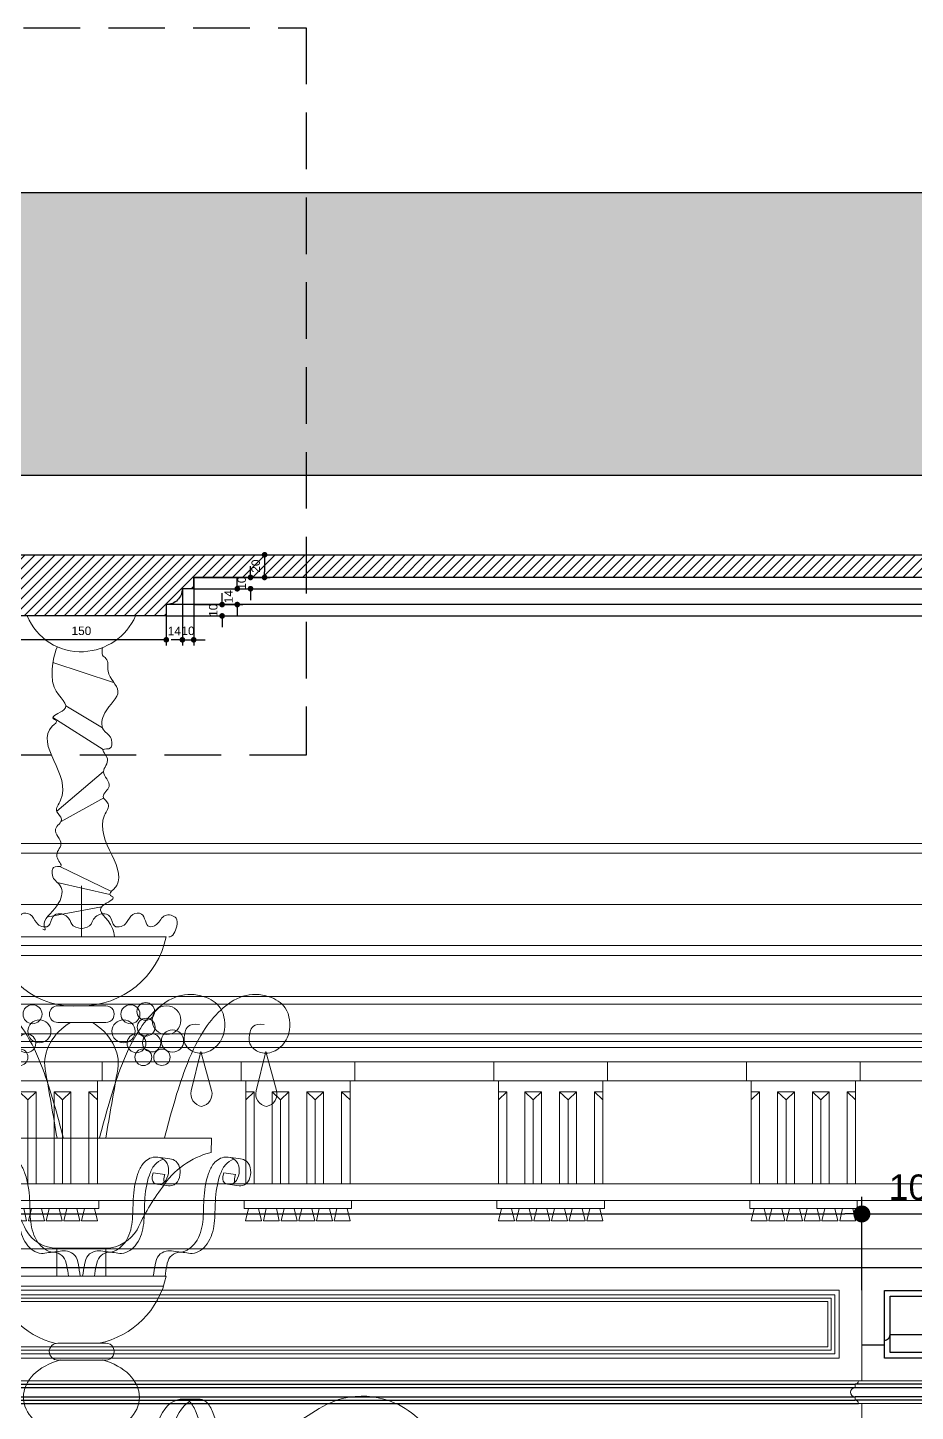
# Model space of a CAD drawing. Header units: inches. Extents: x 274057 to 444617, y 490067 to 635630.
# Drawn here: x 333142 to 333926, y 494868 to 496091 of the extents above; entities that cross this region are included whole.
import ezdxf

# ---------------------------------------------------------------- set-up
doc = ezdxf.new("R2010")
doc.units = ezdxf.units.IN
doc.header["$MEASUREMENT"] = 0
doc.linetypes.add('HIDDEN', pattern=[0.375, 0.25, -0.125])
for name, color, linetype in [('Calliper_wall hatch_CHB', 8, 'Continuous'), ('CQ centerline', 8, 'Continuous'), ('CQ Grg Gypsum', 41, 'Continuous'), ('CQ Light Elevation', 4, 'Continuous'), ('CQ PANEL DIMENSION', 1, 'Continuous'), ('CQ section wall', 3, 'Continuous'), ('CQ SPOT DETAIL DIMENSION', 9, 'Continuous'), ('CQ spot detail elevation', 1, 'Continuous'), ('CQ wall section', 5, 'Continuous'), ('ID-wall paper', 8, 'Continuous'), ('WOOD', 23, 'Continuous'), ('WOOD 01', 34, 'Continuous'), ('WOOD 02', 32, 'Continuous'), ('Wood SECT', 1, 'Continuous')]:
    doc.layers.add(name, color=color, linetype=linetype)
for name, color, linetype, lineweight in [('CQ gypsum 2', 42, 'Continuous', 0), ('CQ Gypsum Hatch', 8, 'Continuous', 20), ('level', 6, 'Continuous', 18), ('Lighting', 7, 'Continuous', 0)]:
    doc.layers.add(name, color=color, linetype=linetype, lineweight=lineweight)
doc.styles.get("Standard").update_dxf_attribs({"font": 'arial.ttf'})
doc.dimstyles.new('chester 15', dxfattribs={"dimscale": 0.15, "dimtxt": 150, "dimasz": 100, "dimexe": 100, "dimexo": 0, "dimgap": 80, "dimtad": 1, "dimdec": 0, "dimzin": 0, "dimdsep": 46, "dimtxsty": 'Standard', "dimblk": 'DOT', "dimcen": 100, "dimclrd": 1, "dimclre": 1, "dimclrt": 3, "dimadec": 0, "dimazin": 0, "dimtfac": 1, "dimtdec": 0, "dimtofl": 0, "dimtmove": 0, "dimatfit": 3, "dimfxl": 1, "dimtolj": 1, "dimtzin": 0, "dimlwd": -1, "dimarcsym": 0})
doc.dimstyles.new('CQ 5', dxfattribs={"dimscale": 0.05, "dimtxt": 150, "dimasz": 100, "dimexe": 100, "dimexo": 0, "dimgap": 80, "dimtad": 1, "dimdec": 0, "dimzin": 0, "dimdsep": 46, "dimtxsty": 'Standard', "dimblk": 'DOT', "dimcen": 100, "dimclrd": 250, "dimclre": 250, "dimclrt": 3, "dimadec": 0, "dimazin": 0, "dimtfac": 1, "dimtdec": 0, "dimtofl": 0, "dimtmove": 0, "dimatfit": 3, "dimfxl": 1, "dimtolj": 1, "dimtzin": 0, "dimlwd": -1, "dimarcsym": 0})

# ---------------------------------------------------------------- blocks, each defined once
blk = doc.blocks.new('ff15 section A and B')
at = {"layer": 'Calliper_wall hatch_CHB', "ltscale": 300}
h = blk.add_hatch(dxfattribs=at)
h.set_pattern_fill('AR-CONC', color=256, scale=10, angle=-13.9714, style=0)
h.set_pattern_definition([(36.028577, (-10204.6, 0), (68.0890203, -23.40695), [7.5, -82.5]), (341.028577, (-10204.6, 0), (4.6961155, 76.3439316), [6, -66]), (86.480021, (-10198.93, -1.95), (72.7851354, 52.936981), [6.374019, -70.114211]), (32.212777, (-10199.77, 19.41), (99.570572, -41.829513), [11.25, -123.75]), (82.664212, (-10191.48, 15.92), (114.220033, 71.96377), [9.561034, -105.171376]), (337.21274, (-10199.77, 19.41), (114.220033, 71.96377), [9, -99]), (7.028577, (-10191.276, 12.14), (48.2040844, -53.482392), [7.5, -82.5]), (312.028577, (-10191.28, 12.14), (41.119588, 64.495185), [6, -66]), (57.480021, (-10187.26, 7.685), (89.323671, 11.012793), [6.374019, -70.114211]), (23.5285767, (-10204.602, 0), (9.2173322, 32.010976), [0, -65.2, 0, -67, 0, -66.25]), (353.528577, (-10204.602, 0), (35.0512903, 31.9228578), [0, -38.2, 0, -63.7, 0, -25.25]), (313.5285767, (-10226.242, 5.384), (51.2584374, -15.0772595), [0, -25, 0, -78, 0, -103.5]), (303.528577, (-10235.947, 7.8), (59.0102484, -4.3659754), [0, -32.5, 0, -51.8, 0, -73.5])])
h.paths.add_polyline_path([(348877.5, 520249.3), (341276.4, 520249.3), (341276.4, 519999.3), (348877.5, 519999.3)])
h.paths.add_polyline_path([(348877.5, 516299.3), (341276.4, 516299.3), (341276.4, 516049.3), (348877.5, 516049.3)])
at = {"layer": 'CQ section wall', "elevation": 0}
for points in [[(348877.5, 520249.3), (341275.4, 520249.3)], [(341275.4, 519999.3), (348877.5, 519999.3)]]:
    blk.add_lwpolyline(points, dxfattribs=at)
blk = doc.blocks.new('A$C11B46C9D')
at = {"layer": 'CQ gypsum 2', "lineweight": 0}
for p, q in [((0, 194.7), (223.3, 194.7)), ((0, 182), (223.3, 182)), ((61.4, 182), (61.4, 165.2)), ((161.9, 182), (223.3, 182)), ((161.9, 182), (161.9, 165.2)), ((0, 165.2), (223.3, 165.2)), ((65.6, 165.2), (65.6, 74.1)), ((157.7, 165.2), (157.7, 74.1)), ((161.9, 165.2), (223.3, 165.2)), ((65.6, 155.4), (73, 155.4)), ((65.6, 148.4), (73, 155.4)), ((73, 155.4), (73, 74.1)), ((88.9, 155.4), (88.9, 74.1)), ((88.9, 155.4), (96.3, 148.4)), ((88.9, 155.4), (103.7, 155.4)), ((96.3, 148.4), (103.7, 155.4)), ((96.3, 148.4), (96.3, 74.1)), ((103.7, 155.4), (103.7, 74.1)), ((119.6, 155.4), (119.6, 74.1)), ((119.6, 155.4), (134.4, 155.4)), ((119.6, 155.4), (127, 148.4)), ((127, 148.4), (134.4, 155.4)), ((127, 148.4), (127, 74.1)), ((134.4, 155.4), (134.4, 74.1)), ((150.3, 155.4), (150.3, 74.1)), ((150.3, 155.4), (157.7, 148.4)), ((150.3, 155.4), (157.7, 155.4)), ((0, 74.1), (223.3, 74.1)), ((0, 59.4), (223.3, 59.4)), ((64.2, 59.4), (64.2, 52.4)), ((64.2, 52.4), (159.1, 52.4)), ((68.1, 52.4), (65.5, 41.3)), ((77, 52.4), (79.6, 41.3)), ((83.7, 52.4), (81.2, 41.3)), ((92.7, 52.4), (95.2, 41.3)), ((99.4, 52.4), (96.8, 41.3)), ((108.3, 52.4), (110.9, 41.3)), ((115, 52.4), (112.4, 41.3)), ((123.9, 52.4), (126.5, 41.3)), ((130.6, 52.4), (128, 41.3)), ((139.5, 52.4), (142.1, 41.3)), ((146.2, 52.4), (143.7, 41.3)), ((155.2, 52.4), (157.7, 41.3)), ((159.1, 59.4), (159.1, 52.4)), ((65.5, 41.3), (79.6, 41.3)), ((81.2, 41.3), (95.2, 41.3)), ((96.8, 41.3), (110.9, 41.3)), ((112.4, 41.3), (126.5, 41.3)), ((128, 41.3), (142.1, 41.3)), ((143.7, 41.3), (157.7, 41.3)), ((0, 16.7), (223.3, 16.7)), ((0, 0), (223.3, 0))]:
    blk.add_line(p, q, dxfattribs=at)
at = {"layer": 'CQ gypsum 2', "lineweight": 0, "ltscale": 100}
for p, q in [((61.4, 182), (161.9, 182)), ((0, 165.2), (61.4, 165.2))]:
    blk.add_line(p, q, dxfattribs=at)
blk = doc.blocks.new('cornice002.A')
at = {"layer": 'CQ Grg Gypsum', "xscale": -1, "rotation": 359.9999999999987}
for p in [(348976.6, 523348.9, 0), (349199.9, 523348.9, 0), (349423.2, 523348.9, 0), (349646.4, 523348.9, 0)]:
    blk.add_blockref('A$C11B46C9D', p, dxfattribs=at)
blk = doc.blocks.new('_Dot')
at = {"color": 0, "linetype": 'ByBlock', "lineweight": -2}
blk.add_line((-0.5, 0), (-1, 0), dxfattribs=at)
at = {"color": 0, "linetype": 'ByBlock', "const_width": 0.5}
blk.add_lwpolyline([(-0.25, 0, 1), (0.25, 0, 1)], format="xyb", close=True, dxfattribs=at)
blk = doc.blocks.new('*D1366')
at = {"layer": 'CQ SPOT DETAIL DIMENSION', "color": 250, "lineweight": -2, "transparency": 16777216}
for p, q in [((333288.5, 495604.7), (333288.5, 495544.6)), ((333278.5, 495594.7), (333278.5, 495544.6))]:
    blk.add_line(p, q, dxfattribs=at)
at = {"layer": 'CQ SPOT DETAIL DIMENSION', "color": 250, "transparency": 16777216}
for p, q in [((333273.5, 495549.6), (333268.5, 495549.6)), ((333293.5, 495549.6), (333298.5, 495549.6))]:
    blk.add_line(p, q, dxfattribs=at)
at = {"layer": 'Defpoints', "color": 0, "transparency": 16777216}
for p in [(333288.5, 495604.7, 0), (333278.5, 495594.7, 0), (333278.5, 495549.6)]:
    blk.add_point(p, dxfattribs=at)
at = {"layer": 'CQ SPOT DETAIL DIMENSION', "color": 250, "transparency": 16777216, "xscale": 5, "yscale": 5, "zscale": 5}
blk.add_blockref('_Dot', (333278.5, 495549.6), dxfattribs=at)
at = {"layer": 'CQ SPOT DETAIL DIMENSION', "color": 250, "transparency": 16777216, "xscale": 5, "yscale": 5, "zscale": 5, "rotation": 180}
blk.add_blockref('_Dot', (333288.5, 495549.6), dxfattribs=at)
at = {"layer": 'CQ SPOT DETAIL DIMENSION', "color": 3, "transparency": 16777216, "insert": (333283.5, 495557.5), "char_height": 7.5, "attachment_point": 5}
blk.add_mtext('\\A1;10', dxfattribs=at)
blk = doc.blocks.new('*D1367')
at = {"layer": 'CQ SPOT DETAIL DIMENSION', "color": 250, "lineweight": -2, "transparency": 16777216}
for p, q in [((333278.5, 495594.7), (333278.5, 495544.6)), ((333264.3, 495570.7), (333264.3, 495544.6))]:
    blk.add_line(p, q, dxfattribs=at)
at = {"layer": 'CQ SPOT DETAIL DIMENSION', "color": 250, "transparency": 16777216}
for p, q in [((333259.3, 495549.6), (333254.3, 495549.6)), ((333283.5, 495549.6), (333288.5, 495549.6))]:
    blk.add_line(p, q, dxfattribs=at)
at = {"layer": 'Defpoints', "color": 0, "transparency": 16777216}
for p in [(333278.5, 495594.7, 0), (333264.3, 495570.7, 0), (333264.3, 495549.6)]:
    blk.add_point(p, dxfattribs=at)
at = {"layer": 'CQ SPOT DETAIL DIMENSION', "color": 250, "transparency": 16777216, "xscale": 5, "yscale": 5, "zscale": 5}
blk.add_blockref('_Dot', (333264.3, 495549.6), dxfattribs=at)
at = {"layer": 'CQ SPOT DETAIL DIMENSION', "color": 250, "transparency": 16777216, "xscale": 5, "yscale": 5, "zscale": 5, "rotation": 180}
blk.add_blockref('_Dot', (333278.5, 495549.6), dxfattribs=at)
at = {"layer": 'CQ SPOT DETAIL DIMENSION', "color": 3, "transparency": 16777216, "insert": (333271.4, 495557.4), "char_height": 7.5, "attachment_point": 5}
blk.add_mtext('\\A1;14', dxfattribs=at)
blk = doc.blocks.new('*D1368')
at = {"layer": 'CQ SPOT DETAIL DIMENSION', "color": 250, "lineweight": -2, "transparency": 16777216}
for p, q in [((333282.1, 495624.7), (333356.1, 495624.7)), ((333288.5, 495604.7), (333356.1, 495604.7))]:
    blk.add_line(p, q, dxfattribs=at)
at = {"layer": 'CQ SPOT DETAIL DIMENSION', "color": 250, "transparency": 16777216}
blk.add_line((333351.1, 495619.7), (333351.1, 495609.7), dxfattribs=at)
at = {"layer": 'Defpoints', "color": 0, "transparency": 16777216}
for p in [(333282.1, 495624.7, 0), (333288.5, 495604.7), (333351.1, 495604.7)]:
    blk.add_point(p, dxfattribs=at)
at = {"layer": 'CQ SPOT DETAIL DIMENSION', "color": 250, "transparency": 16777216, "xscale": 5, "yscale": 5, "zscale": 5}
for p, rotation in [((333351.1, 495624.7), 90), ((333351.1, 495604.7), 270)]:
    blk.add_blockref('_Dot', p, dxfattribs=dict(at, rotation=rotation))
at = {"layer": 'CQ SPOT DETAIL DIMENSION', "color": 3, "transparency": 16777216, "insert": (333343.3, 495614.7), "char_height": 7.5, "attachment_point": 5, "rotation": 90}
blk.add_mtext('\\A1;20', dxfattribs=at)
blk = doc.blocks.new('*D1369')
at = {"layer": 'CQ SPOT DETAIL DIMENSION', "color": 250, "transparency": 16777216}
for p, q in [((333338.7, 495609.7), (333338.7, 495614.7)), ((333338.7, 495589.7), (333338.7, 495584.7))]:
    blk.add_line(p, q, dxfattribs=at)
at = {"layer": 'CQ SPOT DETAIL DIMENSION', "color": 250, "lineweight": -2, "transparency": 16777216}
for p, q in [((333288.5, 495604.7), (333343.7, 495604.7)), ((333288.5, 495594.7), (333343.7, 495594.7))]:
    blk.add_line(p, q, dxfattribs=at)
at = {"layer": 'Defpoints', "color": 0, "transparency": 16777216}
for p in [(333288.5, 495604.7), (333288.5, 495594.7, 0), (333338.7, 495594.7)]:
    blk.add_point(p, dxfattribs=at)
at = {"layer": 'CQ SPOT DETAIL DIMENSION', "color": 250, "transparency": 16777216, "xscale": 5, "yscale": 5, "zscale": 5}
for p, rotation in [((333338.7, 495604.7), 270), ((333338.7, 495594.7), 90)]:
    blk.add_blockref('_Dot', p, dxfattribs=dict(at, rotation=rotation))
at = {"layer": 'CQ SPOT DETAIL DIMENSION', "color": 3, "transparency": 16777216, "insert": (333330.9, 495599.7), "char_height": 7.5, "attachment_point": 5, "rotation": 90}
blk.add_mtext('\\A1;10', dxfattribs=at)
blk = doc.blocks.new('*D1370')
at = {"layer": 'CQ SPOT DETAIL DIMENSION', "color": 250, "transparency": 16777216}
for p, q in [((333327, 495599.7), (333327, 495604.7)), ((333327, 495575.7), (333327, 495570.7))]:
    blk.add_line(p, q, dxfattribs=at)
at = {"layer": 'CQ SPOT DETAIL DIMENSION', "color": 250, "lineweight": -2, "transparency": 16777216}
for p, q in [((333288.5, 495594.7), (333332, 495594.7)), ((333288.5, 495580.7), (333332, 495580.7))]:
    blk.add_line(p, q, dxfattribs=at)
at = {"layer": 'Defpoints', "color": 0, "transparency": 16777216}
for p in [(333288.5, 495594.7, 0), (333288.5, 495580.7), (333327, 495580.7)]:
    blk.add_point(p, dxfattribs=at)
at = {"layer": 'CQ SPOT DETAIL DIMENSION', "color": 250, "transparency": 16777216, "xscale": 5, "yscale": 5, "zscale": 5}
for p, rotation in [((333327, 495594.7), 270), ((333327, 495580.7), 90)]:
    blk.add_blockref('_Dot', p, dxfattribs=dict(at, rotation=rotation))
at = {"layer": 'CQ SPOT DETAIL DIMENSION', "color": 3, "transparency": 16777216, "insert": (333319.3, 495587.7), "char_height": 7.5, "attachment_point": 5, "rotation": 90}
blk.add_mtext('\\A1;14', dxfattribs=at)
blk = doc.blocks.new('*D1371')
at = {"layer": 'CQ SPOT DETAIL DIMENSION', "color": 250, "transparency": 16777216}
for p, q in [((333313.6, 495585.7), (333313.6, 495590.7)), ((333313.6, 495565.7), (333313.6, 495560.7))]:
    blk.add_line(p, q, dxfattribs=at)
at = {"layer": 'CQ SPOT DETAIL DIMENSION', "color": 250, "lineweight": -2, "transparency": 16777216}
for p, q in [((333288.5, 495580.7), (333318.6, 495580.7)), ((333264.3, 495570.7), (333318.6, 495570.7))]:
    blk.add_line(p, q, dxfattribs=at)
at = {"layer": 'Defpoints', "color": 0, "transparency": 16777216}
for p in [(333288.5, 495580.7), (333264.3, 495570.7, 0), (333313.6, 495570.7)]:
    blk.add_point(p, dxfattribs=at)
at = {"layer": 'CQ SPOT DETAIL DIMENSION', "color": 250, "transparency": 16777216, "xscale": 5, "yscale": 5, "zscale": 5}
for p, rotation in [((333313.6, 495580.7), 270), ((333313.6, 495570.7), 90)]:
    blk.add_blockref('_Dot', p, dxfattribs=dict(at, rotation=rotation))
at = {"layer": 'CQ SPOT DETAIL DIMENSION', "color": 3, "transparency": 16777216, "insert": (333305.8, 495575.7), "char_height": 7.5, "attachment_point": 5, "rotation": 90}
blk.add_mtext('\\A1;10', dxfattribs=at)
blk = doc.blocks.new('*D1372')
at = {"layer": 'CQ SPOT DETAIL DIMENSION', "color": 250, "lineweight": -2, "transparency": 16777216}
for p, q in [((333114.3, 495570.7), (333114.3, 495544.6)), ((333264.3, 495570.7), (333264.3, 495544.6))]:
    blk.add_line(p, q, dxfattribs=at)
at = {"layer": 'CQ SPOT DETAIL DIMENSION', "color": 250, "transparency": 16777216}
blk.add_line((333259.3, 495549.6), (333119.3, 495549.6), dxfattribs=at)
at = {"layer": 'Defpoints', "color": 0, "transparency": 16777216}
for p in [(333114.3, 495570.7, 0), (333264.3, 495570.7), (333114.3, 495549.6)]:
    blk.add_point(p, dxfattribs=at)
at = {"layer": 'CQ SPOT DETAIL DIMENSION', "color": 250, "transparency": 16777216, "xscale": 5, "yscale": 5, "zscale": 5, "rotation": 180}
blk.add_blockref('_Dot', (333114.3, 495549.6), dxfattribs=at)
at = {"layer": 'CQ SPOT DETAIL DIMENSION', "color": 250, "transparency": 16777216, "xscale": 5, "yscale": 5, "zscale": 5}
blk.add_blockref('_Dot', (333264.3, 495549.6), dxfattribs=at)
at = {"layer": 'CQ SPOT DETAIL DIMENSION', "color": 3, "transparency": 16777216, "insert": (333189.3, 495557.5), "char_height": 7.5, "attachment_point": 5}
blk.add_mtext('\\A1;150', dxfattribs=at)
blk = doc.blocks.new('ff15 section ceiling A and B')
at = {"layer": 'CQ Gypsum Hatch'}
h = blk.add_hatch(dxfattribs=at)
h.set_pattern_fill('ANSI31', color=256, scale=50, angle=180, style=0)
h.set_pattern_definition([(225, (863766.5914, 132415.6944), (4.41941738, -4.41941738), [])])
edge = h.paths.add_edge_path()
edge.add_line((331689.7, 526452.1), (331689.7, 526703.4))
edge.add_line((331689.7, 526703.4), (331679.7, 526703.4))
edge.add_arc((331665.7, 526703.5), 14, 359.4507, 450)
edge.add_line((331665.7, 526717.6), (331665.7, 526727.6))
edge.add_line((331665.7, 526727.6), (331655.7, 526727.6))
edge.add_line((331655.7, 526727.6), (331655.7, 527706.8))
edge.add_line((331655.7, 527706.8), (331665.7, 527706.8))
edge.add_line((331665.7, 527706.8), (331665.7, 527716.8))
edge.add_arc((331665.7, 527730.8), 14, 270, 360.5493)
edge.add_line((331679.7, 527730.9), (331689.7, 527730.9))
edge.add_line((331689.7, 527730.9), (331689.7, 527880.9))
edge.add_line((331689.7, 527880.9), (331679.7, 527880.9))
edge.add_arc((331665.7, 527881), 14, 359.4507, 450)
edge.add_line((331665.7, 527895.1), (331665.7, 527905.1))
edge.add_line((331665.7, 527905.1), (331655.7, 527905.1))
edge.add_line((331655.7, 527905.1), (331655.7, 528884.3))
edge.add_line((331655.7, 528884.3), (331665.7, 528884.3))
edge.add_line((331665.7, 528884.3), (331665.7, 528894.3))
edge.add_arc((331665.7, 528908.3), 14, 270, 360.5493)
edge.add_line((331679.7, 528908.4), (331689.7, 528908.4))
edge.add_line((331689.7, 528908.4), (331689.7, 529058.4))
edge.add_line((331689.7, 529058.4), (331679.7, 529058.4))
edge.add_arc((331665.7, 529058.5), 14, 359.4507, 450)
edge.add_line((331665.7, 529072.6), (331665.7, 529082.6))
edge.add_line((331665.7, 529082.6), (331655.7, 529082.6))
edge.add_line((331655.7, 529082.6), (331655.7, 530061.8))
edge.add_line((331655.7, 530061.8), (331665.7, 530061.8))
edge.add_line((331665.7, 530061.8), (331665.7, 530071.8))
edge.add_arc((331665.7, 530085.8), 14, 270, 360.5493)
edge.add_line((331679.7, 530085.9), (331689.7, 530085.9))
edge.add_line((331689.7, 530085.9), (331689.7, 530235.9))
edge.add_line((331689.7, 530235.9), (331679.7, 530235.9))
edge.add_arc((331665.7, 530236), 14, 359.4507, 450)
edge.add_line((331665.7, 530250.1), (331665.7, 530260.1))
edge.add_line((331665.7, 530260.1), (331655.7, 530260.1))
edge.add_line((331655.7, 530260.1), (331655.7, 531239.3))
edge.add_line((331655.7, 531239.3), (331665.7, 531239.3))
edge.add_line((331665.7, 531239.3), (331665.7, 531249.3))
edge.add_arc((331665.7, 531263.3), 14, 270, 360.5493)
edge.add_line((331679.7, 531263.4), (331689.7, 531263.4))
edge.add_line((331689.7, 531263.4), (331689.7, 531413.4))
edge.add_line((331689.7, 531413.4), (331689.7, 531515))
edge.add_arc((331789.7, 531515), 100, 90, 180, ccw=False)
edge.add_line((331789.7, 531615), (331995, 531615))
edge.add_line((331995, 531615), (331995, 531523.8))
edge.add_line((331995, 531523.8), (332045.7, 531565))
edge.add_line((332045.7, 531565), (332045.7, 531635))
edge.add_line((332045.7, 531635), (331789.7, 531635))
edge.add_arc((331789.7, 531515), 120, 90, 180)
edge.add_line((331669.7, 531515), (331669.7, 531413.4))
edge.add_line((331669.7, 531413.4), (331669.7, 531281.7))
edge.add_line((331669.7, 531281.7), (331635.7, 531247.4))
edge.add_line((331635.7, 531247.4), (331635.7, 526719.4))
edge.add_line((331635.7, 526719.4), (331669.7, 526685.1))
edge.add_line((331669.7, 526685.1), (331669.7, 526451.9))
edge.add_arc((331789.7, 526451.9), 120, 180, 270)
edge.add_line((331789.7, 526331.9), (332045.7, 526331.9))
edge.add_line((332045.7, 526331.9), (332045.7, 526401.9))
edge.add_line((332045.7, 526401.9), (331995, 526443))
edge.add_line((331995, 526443), (331995, 526351.9))
edge.add_line((331995, 526351.9), (331789.7, 526351.9))
edge.add_arc((331789.7, 526451.9), 100, 180, 270, ccw=False)
at = {"layer": 'CQ Grg Gypsum', "elevation": 0}
for points in [[(331655.7, 527905.1), (331655.7, 528884.3), (331665.7, 528884.3), (331665.7, 528894.3, 0.417024), (331679.7, 528908.4), (331689.7, 528908.4), (331689.7, 529058.4), (331679.7, 529058.4, 0.417024), (331665.7, 529072.6), (331665.7, 529082.6), (331655.7, 529082.6), (331655.7, 530061.8), (331665.7, 530061.8), (331665.7, 530071.8, 0.417024), (331679.7, 530085.9), (331689.7, 530085.9), (331689.7, 530235.9), (331679.7, 530235.9, 0.417024), (331665.7, 530250.1), (331665.7, 530260.1), (331655.7, 530260.1), (331655.7, 531239.3)], [(331635.7, 531247.4), (331635.7, 526719.4), (331669.7, 526685.1), (331669.7, 526451.9, 0.414214), (331789.7, 526331.9), (332045.7, 526331.9), (332045.7, 526401.9), (331995, 526443), (331995, 526351.9), (331789.7, 526351.9, -0.414214), (331689.7, 526451.9)]]:
    blk.add_lwpolyline(points, format="xyb", dxfattribs=at)
blk = doc.blocks.new('CH2')
at = {"layer": 'Lighting', "lineweight": 0, "ltscale": 10}
for p, q in [((175953.6, 3922.5), (175953.6, 3877.3)), ((176031.7, 3681.2), (176021.1, 3682.6)), ((176094.1, 3681.2), (176083.5, 3682.6)), ((176027.3, 3667.3), (176017.1, 3668.6)), ((176089.7, 3667.3), (176079.5, 3668.6)), ((176030.6, 3657.3), (176020.7, 3658.6)), ((176093, 3657.3), (176083.1, 3658.6)), ((175932, 3602.1), (175932, 3577.5)), ((175932, 3602.1), (175975.3, 3602.1)), ((175975.3, 3602.1), (175975.3, 3577.5)), ((175878.3, 3568.6), (176026.1, 3568.6)), ((176058.6, 3468.7), (176042.7, 3468.8))]:
    blk.add_line(p, q, dxfattribs=at)
for points in [[(175876.5, 3877.3), (176028.5, 3877.3, -0.357083), (175953.6, 3816.4, -0.403758), (175876.5, 3877.3, 1.046487)], [(175975.1, 3816.4, -1.013574), (175975.1, 3801.6), (175932.7, 3801.6, -1), (175932.7, 3816.4), (175975.1, 3816.4)], [(176059.1, 3776), (176050.6, 3741.2, 0.442098), (176059.8, 3727.5, 0.442098)], [(176059.1, 3776), (176068.6, 3741.5, -0.442098), (176059.8, 3727.5, -0.442098)], [(176116.5, 3776), (176107.9, 3741.2, 0.442098), (176117.2, 3727.5, 0.442098)], [(176116.5, 3776), (176126, 3741.5, -0.442098), (176117.2, 3727.5, -0.442098)], [(175921.5, 3760.5, -0.00175), (175932.1, 3699.3, -0.00175)], [(175985.8, 3760.5, 0.00175), (175975.1, 3699.3, 0.00175)], [(175953.6, 3699.3), (175838.8, 3699.3), (175839.1, 3686.8, -0.188329), (175882.1, 3656, -0.050283), (175904.5, 3618.5, 0.27671), (175932, 3602.1, -1.10617)], [(175953.6, 3699.3), (176068.4, 3699.3), (176068.1, 3686.8, 0.188329), (176025.1, 3656, 0.050283), (176002.8, 3618.5, -0.25755), (175975.3, 3602.1, 1.10617)], [(175876.5, 3577.5), (176028.5, 3577.5, -0.300303), (175969.1, 3518.2, -0.300303)], [(175931.1, 3518, -0.3134), (175876.5, 3577.5)], [(175975.1, 3518.2, -1.013574), (175975.1, 3503.3), (175932.7, 3503.3, -1), (175932.7, 3518.2), (175975.1, 3518.2)]]:
    blk.add_lwpolyline(points, format="xyb", dxfattribs=at)
for centre, radius in [((175910.4, 3808.9), 8.39), ((175996.9, 3808.9), 8.39), ((176010.4, 3811.4), 7.82), ((176028.8, 3803.6), 12.7), ((175916.5, 3793.8), 10.2), ((175990.8, 3793.8), 10.2), ((176010.8, 3797.5), 7.86), ((175905, 3783.2), 8.31), ((176002.3, 3783.2), 8.31), ((176015.7, 3783.6), 8.05), ((176034.1, 3785.2), 9.83), ((175898.9, 3770.9), 7.38), ((176008.3, 3770.9), 7.38), ((176024.7, 3770.9), 7.24)]:
    blk.add_circle(centre, radius, dxfattribs=at)
at = {"layer": 'Lighting', "lineweight": 0, "ltscale": 10, "extrusion": (0, 0, -1)}
blk.add_ellipse((175954.9, 3773.5), major_axis=(27, 26), ratio=0.779884, start_param=3.63422, end_param=5.026458, dxfattribs=at)
at = {"layer": 'Lighting', "lineweight": 0, "ltscale": 10}
for centre, major_axis, ratio, start_param, end_param in [((175952.4, 3773.5), (-27, 26), 0.779884, 3.63422, 5.026458), ((175953.6, 3470.5), (-51.2, 0), 0.688098, 5.081988, 7.48679), ((175953.6, 3470.5), (-51.2, 0), 0.688098, 1.937988, 4.34279)]:
    blk.add_ellipse(centre, major_axis=major_axis, ratio=ratio, start_param=start_param, end_param=end_param, dxfattribs=at)
for points, start_tangent, end_tangent in [([(175876.5, 3877.3), (175869.4, 3886.6), (175870, 3893.8), (175879.6, 3896.2), (175887.5, 3888.1), (175893.8, 3886.3), (175900.7, 3897.4), (175908.2, 3897.1), (175913.9, 3889.9), (175918.7, 3886.3), (175924.4, 3886.9), (175928.6, 3895.3), (175934.9, 3897.7), (175943.6, 3891.7), (175948.7, 3885.8), (175953.6, 3884.4)], (-0.995733, -0.092276), (-1, 0)), ([(176030.7, 3877.3), (176037.8, 3886.6), (176037.2, 3893.8), (176027.6, 3896.2), (176019.8, 3888.1), (176013.5, 3886.3), (176006.6, 3897.4), (175999.1, 3897.1), (175993.4, 3889.9), (175988.6, 3886.3), (175982.9, 3886.9), (175978.7, 3895.3), (175972.4, 3897.7), (175963.7, 3891.7), (175958.6, 3885.8), (175953.6, 3884.4)], (0.995733, -0.092276), (1, 0))]:
    blk.add_spline(points, degree=3, dxfattribs=dict(at, start_tangent=start_tangent, end_tangent=end_tangent))
for points, knots in [([(175849.5, 3799.8), (175859.4, 3800.9), (175864.8, 3787.4), (175860.9, 3778.4), (175849.3, 3772.7), (175834.4, 3778.2), (175825.3, 3793.2), (175827.6, 3815.3), (175846.6, 3826.7), (175868.8, 3827.3), (175889.2, 3813), (175906.4, 3791.2), (175923.8, 3752.7), (175932.2, 3720.1), (175937.8, 3699.3)], [4.403028, 4.403028, 4.403028, 4.403028, 9.56811, 20.964738, 31.612324, 43.958579, 60.726256, 83.408847, 101.560249, 125.56561, 148.851356, 173.10479, 209.482672, 274.014099, 274.014099, 274.014099, 274.014099]), ([(176057.8, 3799.8), (176047.9, 3800.9), (176042.5, 3787.4), (176046.3, 3778.4), (176058, 3772.7), (176072.8, 3778.2), (176082, 3793.2), (176079.6, 3815.3), (176060.7, 3826.7), (176038.4, 3827.3), (176018.1, 3813), (176000.9, 3791.2), (175983.5, 3752.7), (175975.1, 3720.1), (175969.5, 3699.3)], [4.403028, 4.403028, 4.403028, 4.403028, 9.56811, 20.964738, 31.612324, 43.958579, 60.726256, 83.408847, 101.560249, 125.56561, 148.851356, 173.10479, 209.482672, 274.014099, 274.014099, 274.014099, 274.014099]), ([(176115.2, 3799.8), (176105.3, 3800.9), (176099.9, 3787.4), (176103.7, 3778.4), (176115.4, 3772.7), (176130.2, 3778.2), (176139.4, 3793.2), (176137, 3815.3), (176118, 3826.7), (176095.8, 3827.3), (176075.5, 3813), (176058.3, 3791.2), (176040.9, 3752.7), (176032.5, 3720.1), (176026.9, 3699.3)], [4.403028, 4.403028, 4.403028, 4.403028, 9.56811, 20.964738, 31.612324, 43.958579, 60.726256, 83.408847, 101.560249, 125.56561, 148.851356, 173.10479, 209.482672, 274.014099, 274.014099, 274.014099, 274.014099]), ([(175890.1, 3668.6), (175893.4, 3659.8), (175880, 3655), (175874.9, 3671), (175879.5, 3681.2), (175890, 3684.1), (175899.5, 3678.2), (175905.9, 3664), (175908.4, 3646.1), (175907.9, 3625.5), (175912.7, 3607.3), (175927.1, 3596), (175939.5, 3601.8), (175949, 3595.8), (175950.7, 3589.2), (175952.1, 3581.1), (175952.5, 3577.5)], [3.179476, 3.179476, 3.179476, 3.179476, 10.419618, 20.734993, 26.786565, 32.880226, 40.996489, 47.691493, 63.192823, 76.587605, 89.644491, 100.63042, 109.459269, 114.479875, 120.288523, 124.883505, 124.883505, 124.883505, 124.883505]), ([(175881.3, 3680.9), (175884.2, 3680), (175889.7, 3676), (175895.7, 3662.7), (175898.3, 3644.8), (175897.7, 3624.2), (175902.5, 3606), (175916.9, 3594.7), (175929.3, 3600.5), (175938.8, 3594.5), (175940.5, 3588.2), (175941.8, 3580.6), (175942.2, 3577.5)], [34.714988, 34.714988, 34.714988, 34.714988, 40.996489, 47.691493, 63.192823, 76.587605, 89.644491, 100.63042, 109.459269, 114.479875, 120.288523, 124.328869, 124.328869, 124.328869, 124.328869]), ([(176017.1, 3668.6), (176013.8, 3659.8), (176027.3, 3655), (176032.4, 3671), (176027.8, 3681.2), (176017.2, 3684.1), (176007.8, 3678.2), (176001.4, 3664), (175998.8, 3646.1), (175999.4, 3625.5), (175994.6, 3607.3), (175980.2, 3596), (175967.8, 3601.8), (175958.3, 3595.8), (175956.6, 3589.2), (175955.2, 3581.1), (175954.7, 3577.5)], [3.179476, 3.179476, 3.179476, 3.179476, 10.419618, 20.734993, 26.786565, 32.880226, 40.996489, 47.691493, 63.192823, 76.587605, 89.644491, 100.63042, 109.459269, 114.479875, 120.288523, 124.883505, 124.883505, 124.883505, 124.883505]), ([(176026, 3680.9), (176023, 3680), (176017.5, 3676), (176011.5, 3662.7), (176009, 3644.8), (176009.6, 3624.2), (176004.7, 3606), (175990.4, 3594.7), (175978, 3600.5), (175968.5, 3594.5), (175966.8, 3588.2), (175965.5, 3580.6), (175965.1, 3577.5)], [34.714988, 34.714988, 34.714988, 34.714988, 40.996489, 47.691493, 63.192823, 76.587605, 89.644491, 100.63042, 109.459269, 114.479875, 120.288523, 124.328869, 124.328869, 124.328869, 124.328869]), ([(176079.5, 3668.6), (176076.2, 3659.8), (176089.7, 3655), (176094.8, 3671), (176090.2, 3681.2), (176079.6, 3684.1), (176070.1, 3678.2), (176063.8, 3664), (176061.2, 3646.1), (176061.8, 3625.5), (176057, 3607.3), (176042.6, 3596), (176030.2, 3601.8), (176020.7, 3595.8), (176019, 3589.2), (176017.6, 3581.1), (176017.1, 3577.5)], [3.179476, 3.179476, 3.179476, 3.179476, 10.419618, 20.734993, 26.786565, 32.880226, 40.996489, 47.691493, 63.192823, 76.587605, 89.644491, 100.63042, 109.459269, 114.479875, 120.288523, 124.883505, 124.883505, 124.883505, 124.883505]), ([(176088.4, 3680.9), (176085.4, 3680), (176079.9, 3676), (176073.9, 3662.7), (176071.4, 3644.8), (176071.9, 3624.2), (176067.1, 3606), (176052.8, 3594.7), (176040.4, 3600.5), (176030.9, 3594.5), (176029.2, 3588.2), (176027.9, 3580.6), (176027.5, 3577.5)], [34.714988, 34.714988, 34.714988, 34.714988, 40.996489, 47.691493, 63.192823, 76.587605, 89.644491, 100.63042, 109.459269, 114.479875, 120.288523, 124.328869, 124.328869, 124.328869, 124.328869]), ([(176030.6, 3657.3), (176031.6, 3657.2), (176038.7, 3657.5), (176042.6, 3669.7), (176038.4, 3679), (176033.7, 3680.9), (176031.7, 3681.2)], [8.747919, 8.747919, 8.747919, 8.747919, 10.419618, 20.734993, 26.786565, 30.853799, 30.853799, 30.853799, 30.853799]), ([(176093, 3657.3), (176094, 3657.2), (176101.1, 3657.5), (176104.9, 3669.7), (176100.8, 3679), (176096, 3680.9), (176094.1, 3681.2)], [8.747919, 8.747919, 8.747919, 8.747919, 10.419618, 20.734993, 26.786565, 30.853799, 30.853799, 30.853799, 30.853799]), ([(175860.2, 3386.5), (175861.4, 3402.1), (175868.1, 3411.5), (175878.5, 3380.2), (175874, 3350.5), (175862.6, 3343.5), (175841.8, 3351.1), (175839.6, 3398.6), (175843.1, 3426.3), (175849.3, 3451), (175859, 3471.4), (175880.8, 3466), (175892.7, 3427.2), (175903.9, 3389), (175908.5, 3360.9), (175911, 3338)], [6.00394, 6.00394, 6.00394, 6.00394, 15.134941, 32.456985, 46.489328, 59.283056, 69.238421, 107.398225, 157.989763, 179.279076, 187.992246, 203.636252, 228.025372, 279.527044, 313.656266, 313.656266, 313.656266, 313.656266]), ([(176047.1, 3386.5), (176045.9, 3402.1), (176039.2, 3411.5), (176028.8, 3380.2), (176033.3, 3350.5), (176044.7, 3343.5), (176065.5, 3351.1), (176067.6, 3398.6), (176064.2, 3426.3), (176058, 3451), (176048.3, 3471.4), (176026.5, 3466), (176014.6, 3427.2), (176003.4, 3389), (175998.8, 3360.9), (175996.2, 3338)], [6.00394, 6.00394, 6.00394, 6.00394, 15.134941, 32.456985, 46.489328, 59.283056, 69.238421, 107.398225, 157.989763, 179.279076, 187.992246, 203.636252, 228.025372, 279.527044, 313.656266, 313.656266, 313.656266, 313.656266]), ([(176049.2, 3466.4), (176048.4, 3466), (176039.5, 3460.3), (176029.3, 3427.2), (176017.9, 3388.2), (176013.3, 3359.4), (176006.6, 3297.8)], [201.536149, 201.536149, 201.536149, 201.536149, 203.636252, 228.025372, 279.527044, 315.815611, 315.815611, 315.815611, 315.815611]), ([(176224.1, 3371.7), (176228.4, 3371.9), (176233.3, 3375.3), (176236.1, 3386.2), (176232.9, 3398.3), (176220.2, 3405.8), (176205.4, 3404.8), (176192.8, 3395.1), (176185.9, 3378), (176193.6, 3353.5), (176216.2, 3343.9), (176246.3, 3345.3), (176270.9, 3370.8), (176276.2, 3404.3), (176266.5, 3435), (176246.7, 3458), (176217.4, 3472.3), (176182.7, 3472.4), (176156, 3456), (176130.5, 3438.3), (176100.8, 3404.1), (176060.7, 3350.3), (176033.8, 3298.2), (176019.2, 3265.2), (176017, 3260)], [5.240394, 5.240394, 5.240394, 5.240394, 11.41493, 21.106414, 35.325861, 47.442854, 61.777747, 76.035388, 91.192803, 116.78749, 138.880626, 169.273341, 203.057586, 233.966507, 267.207208, 295.705415, 322.782281, 363.005445, 393.111535, 415.328851, 456.193016, 524.209537, 614.800521, 631.803332, 631.803332, 631.803332, 631.803332]), ([(176060.1, 3345.2), (176060.3, 3345.2), (176063.7, 3345), (176080.2, 3351.1), (176082.4, 3398.6), (176078.9, 3426.3), (176072.7, 3451), (176064.8, 3467.6), (176058.9, 3468.9), (176056.2, 3468.7)], [58.879736, 58.879736, 58.879736, 58.879736, 59.283056, 69.238421, 107.398225, 157.989763, 179.279076, 187.992246, 195.237318, 195.237318, 195.237318, 195.237318])]:
    blk.add_open_spline(points, degree=3, knots=knots, dxfattribs=at)
for points in [[(176027.3, 3667.3), (176026.1, 3664.2), (176026.1, 3662), (176026.6, 3660.4)], [(176089.7, 3667.3), (176088.5, 3664.2), (176088.5, 3662), (176089, 3660.4)]]:
    blk.add_open_spline(points, degree=3, dxfattribs=at)
blk = doc.blocks.new('chand')
at = {"layer": 'level', "color": 1, "lineweight": 0, "ltscale": 10}
for p, q in [((28.5, -58.7), (-25.2, -41.2, 0)), ((-13.7, -79.6, 0), (18.7, -99)), ((-25.1, -89.7, 0), (19.1, -118.1)), ((-21.8, -172.6, 0), (19.5, -137.5)), ((-18, -181.6, 0), (19.7, -160.9)), ((-19, -221.5, 0), (26.5, -243.5)), ((25.1, -246.2), (-21.4, -235.5, 0)), ((17.7, -257.1), (-29.5, -266, 0))]:
    blk.add_line(p, q, dxfattribs=at)
at = {"layer": 'level', "color": 6, "lineweight": 0, "ltscale": 10}
blk.add_lwpolyline([(-47.8, 0), (47.8, 0, -0.284025), (2, -31.6, -0.321517), (-47.8, 0, 1.046487)], format="xyb", dxfattribs=at)
at = {"layer": 'level', "color": 1, "lineweight": 0}
for points, knots in [([(-21.2, -27.4, 0), (-23.4, -30.6, 0), (-33.4, -66.3, 0), (-3.7, -80.8, 0), (-28.8, -89.1, 0), (-19.9, -93.2, 0), (-46.7, -110.1, 0), (-2.4, -144.8, 0), (-24.9, -172.4, 0), (-13.6, -180.3, 0), (-28.4, -189.2, 0), (-12.8, -201.3, 0), (-26.2, -211, 0), (-13.7, -223.1, 0), (-25.2, -220.6, 0), (-26.1, -226.9, 0), (-25.2, -233.2, 0), (-15.3, -239, 0), (-18.7, -257.2, 0), (-38.6, -270.8, 0), (-29.6, -279.1, 0), (-34.2, -276.9, 0)], [19.285237, 19.285237, 19.285237, 19.285237, 58.51265, 89.780631, 106.665753, 109.736457, 121.827805, 216.61319, 231.685088, 242.779657, 257.654295, 277.559387, 294.50317, 307.457612, 316.96274, 322.344021, 331.021897, 343.664732, 364.985171, 397.080467, 422.634321, 422.634321, 422.634321, 422.634321]), ([(29.3, -283.6, 0), (29, -280.8, 0), (25.8, -267.4, 0), (6.9, -258.5, 0), (31.9, -249.9), (22.9, -245.9), (49.5, -228.7), (4.7, -194.5), (26.8, -166.6), (15.4, -159), (30.1, -149.8), (14.3, -137.9), (27.5, -128), (14.9, -116.1), (26.4, -118.5), (27.2, -112.1), (26.2, -105.8), (16.3, -100.2), (19.4, -81.9), (39.8, -67.6), (20.8, -52.5), (24.7, -38.7), (17, -34.5), (18.6, -30), (18.6, -27.8)], [51.504664, 51.504664, 51.504664, 51.504664, 58.51265, 89.780631, 106.665753, 109.736457, 121.827805, 216.61319, 231.685088, 242.779657, 257.654295, 277.559387, 294.50317, 307.457612, 316.96274, 322.344021, 331.021897, 343.664732, 364.985171, 397.080467, 425.231763, 441.588353, 447.605779, 457.389773, 457.389773, 457.389773, 457.389773])]:
    blk.add_open_spline(points, degree=3, knots=knots, dxfattribs=at)
blk.add_blockref('CH2', (-175953.6, -4160.9, 0), dxfattribs=at)
blk = doc.blocks.new('*D1256')
at = {"layer": 'CQ PANEL DIMENSION', "color": 1, "lineweight": -2, "transparency": 16777216}
for p, q in [((332278.8, 494974.8), (332278.8, 495057.2)), ((333878.8, 494974.8), (333878.8, 495057.2))]:
    blk.add_line(p, q, dxfattribs=at)
at = {"layer": 'CQ PANEL DIMENSION', "color": 1, "transparency": 16777216}
blk.add_line((332293.8, 495042.2), (333863.8, 495042.2), dxfattribs=at)
at = {"layer": 'Defpoints', "color": 0, "transparency": 16777216}
for p in [(333878.8, 495042.2), (332278.8, 494974.8, 0), (333878.8, 494974.8, 0)]:
    blk.add_point(p, dxfattribs=at)
at = {"layer": 'CQ PANEL DIMENSION', "color": 1, "transparency": 16777216, "xscale": 15, "yscale": 15, "zscale": 15, "rotation": 180}
blk.add_blockref('_Dot', (332278.8, 495042.2), dxfattribs=at)
at = {"layer": 'CQ PANEL DIMENSION', "color": 1, "transparency": 16777216, "xscale": 15, "yscale": 15, "zscale": 15}
blk.add_blockref('_Dot', (333878.8, 495042.2), dxfattribs=at)
at = {"layer": 'CQ PANEL DIMENSION', "color": 3, "transparency": 16777216, "insert": (333078.8, 495065.7), "char_height": 22.5, "attachment_point": 5}
blk.add_mtext('\\A1;1600', dxfattribs=at)
blk = doc.blocks.new('*D1257')
at = {"layer": 'CQ PANEL DIMENSION', "color": 1, "lineweight": -2, "transparency": 16777216}
for p, q in [((333878.8, 494974.8), (333878.8, 495057.2)), ((333978.8, 494974.8), (333978.8, 495057.2))]:
    blk.add_line(p, q, dxfattribs=at)
at = {"layer": 'CQ PANEL DIMENSION', "color": 1, "transparency": 16777216}
blk.add_line((333893.8, 495042.2), (333963.8, 495042.2), dxfattribs=at)
at = {"layer": 'Defpoints', "color": 0, "transparency": 16777216}
for p in [(333978.8, 495042.2), (333878.8, 494974.8, 0), (333978.8, 494974.8, 0)]:
    blk.add_point(p, dxfattribs=at)
at = {"layer": 'CQ PANEL DIMENSION', "color": 1, "transparency": 16777216, "xscale": 15, "yscale": 15, "zscale": 15, "rotation": 180}
blk.add_blockref('_Dot', (333878.8, 495042.2), dxfattribs=at)
at = {"layer": 'CQ PANEL DIMENSION', "color": 1, "transparency": 16777216, "xscale": 15, "yscale": 15, "zscale": 15}
blk.add_blockref('_Dot', (333978.8, 495042.2), dxfattribs=at)
at = {"layer": 'CQ PANEL DIMENSION', "color": 3, "transparency": 16777216, "insert": (333928.8, 495065.7), "char_height": 22.5, "attachment_point": 5}
blk.add_mtext('\\A1;100', dxfattribs=at)
blk = doc.blocks.new('pilaster wardrobe')
at = {"layer": 'WOOD 01', "lineweight": 0, "ltscale": 500, "elevation": 0}
blk.add_lwpolyline([(3349.1, -6047.5), (3449.1, -6047.5), (3449.1, -5947.5), (3349.1, -5947.5)], close=True, dxfattribs=at)
blk.add_lwpolyline([(3449.1, -6047.5), (3452.1, -6047.5, 0.414214), (3455.1, -6050.5), (3455.1, -6053.5, -1), (3455.1, -6061.5), (3455.1, -6064.5, 0.414214), (3452.1, -6067.5), (3449.1, -6067.5)], format="xyb", dxfattribs=at)
blk.add_lwpolyline([(3349.1, -7847.5), (3349.1, -6067.5), (3449.1, -6067.5), (3449.1, -7847.5), (3349.1, -7847.5)], dxfattribs=at)
at = {"layer": 'WOOD 02', "color": 8, "ltscale": 100}
for p, q in [((3343.1, -6050.5, 0), (3455.1, -6050.5, 0)), ((3343.1, -6053.5, 0), (3455.1, -6053.5, 0)), ((3343.1, -6061.5, 0), (3455.1, -6061.5, 0)), ((3343.1, -6064.5, 0), (3455.1, -6064.5, 0))]:
    blk.add_line(p, q, dxfattribs=at)
at = {"layer": 'WOOD 02', "color": 8, "ltscale": 100, "elevation": 0}
for points in [[(3369.1, -6027.5), (3429.1, -6027.5), (3429.1, -5967.5), (3369.1, -5967.5)], [(3374.1, -6022.5), (3424.1, -6022.5), (3424.1, -5972.5), (3374.1, -5972.5)]]:
    blk.add_lwpolyline(points, close=True, dxfattribs=at)
at = {"layer": 'Wood SECT', "elevation": 0}
blk.add_lwpolyline([(3449.1, -6015.6), (3429.1, -6015.6), (3429.1, -6011.6, -0.414214), (3424.1, -6006.6), (3399.1, -6006.6), (3374.1, -6006.6, -0.414214), (3369.1, -6011.6), (3369.1, -6015.6), (3349.1, -6015.6)], format="xyb", dxfattribs=at)
blk = doc.blocks.new('FF-15 Cabinet elev B rev')
at = {"layer": 'WOOD', "color": 8}
for p, q in [((4158.2, 3215.2, 0), (5746.2, 3215.2, 0)), ((4158.2, 3212.2, 0), (5746.2, 3212.2, 0)), ((4158.2, 3204.2, 0), (5746.2, 3204.2, 0)), ((4158.2, 3201.2, 0), (5746.2, 3201.2, 0))]:
    blk.add_line(p, q, dxfattribs=at)
at = {"layer": 'WOOD', "color": 8, "lineweight": 0, "elevation": 0.1}
for points in [[(4176.2, 3294.3), (5728.2, 3294.3), (5728.2, 3242.2), (4176.2, 3242.2)], [(4179.2, 3291.3), (5725.2, 3291.3), (5725.2, 3245.2), (4179.2, 3245.2)]]:
    blk.add_lwpolyline(points, close=True, dxfattribs=at)
at = {"layer": 'WOOD 01'}
blk.add_line((4155.2, 3198.2, 0), (5749.2, 3198.2, 0), dxfattribs=at)
at = {"layer": 'WOOD 01', "lineweight": 0, "elevation": 0.1}
for points in [[(4152.2, 3318.3), (5752.2, 3318.3), (5752.2, 3218.2), (4152.2, 3218.2)], [(4172.2, 3298.3), (5732.2, 3298.3), (5732.2, 3238.2), (4172.2, 3238.2)], [(4182.2, 3288.3), (5722.2, 3288.3), (5722.2, 3248.2), (4182.2, 3248.2)]]:
    blk.add_lwpolyline(points, close=True, dxfattribs=at)
at = {"layer": 'WOOD', "color": 0, "xscale": -0.9999857733061659, "yscale": 0.9999857733061659, "zscale": 0.9999857733061659}
blk.add_blockref('pilaster wardrobe', (9201.2, 9265.6, 0), dxfattribs=at)
blk = doc.blocks.new('*D1236')
at = {"layer": 'CQ PANEL DIMENSION', "color": 1, "lineweight": -2, "transparency": 16777216}
for p, q in [((333816.8, 494994.8), (334106.7, 494994.8)), ((333816.8, 494853.4), (334106.7, 494853.4))]:
    blk.add_line(p, q, dxfattribs=at)
at = {"layer": 'CQ PANEL DIMENSION', "color": 1, "transparency": 16777216}
blk.add_line((334091.7, 494868.4), (334091.7, 494979.8), dxfattribs=at)
at = {"layer": 'Defpoints', "color": 0, "transparency": 16777216}
for p in [(333816.8, 494994.8, 0), (334091.7, 494994.8), (333816.8, 494853.4)]:
    blk.add_point(p, dxfattribs=at)
at = {"layer": 'CQ PANEL DIMENSION', "color": 1, "transparency": 16777216, "xscale": 15, "yscale": 15, "zscale": 15}
for p, rotation in [((334091.7, 494994.8), 90), ((334091.7, 494853.4), 270)]:
    blk.add_blockref('_Dot', p, dxfattribs=dict(at, rotation=rotation))
at = {"layer": 'CQ PANEL DIMENSION', "color": 3, "transparency": 16777216, "insert": (334068.4, 494924.1), "char_height": 22.5, "attachment_point": 5, "rotation": 90}
blk.add_mtext('\\A1;141', dxfattribs=at)

msp = doc.modelspace()

# ---------------------------------------------------------------- linework, layer by layer
at = {"layer": 'CQ centerline'}
for p, q in [((333288.5, 495594.7, 0), (334267.7, 495594.7, 0)), ((334291.7, 495580.7, 0), (333264.4, 495580.7, 0)), ((333264.3, 495570.7, 0), (334291.8, 495570.7, 0))]:
    msp.add_line(p, q, dxfattribs=at)
at = {"layer": 'CQ gypsum 2'}
for p, q in [((330759.3, 495369.6, 0), (335619.3, 495369.6, 0)), ((330759.3, 495360.9, 0), (335619.3, 495360.9, 0)), ((330750.7, 495315.6, 0), (335627.9, 495315.6, 0)), ((330693.7, 495279.3, 0), (335684.9, 495279.3, 0)), ((330693.7, 495270.6, 0), (335684.9, 495270.6, 0)), ((330659.8, 495227.7, 0), (335718.8, 495227.7, 0)), ((330681.7, 495234.4, 0), (335696.9, 495234.4, 0)), ((330622.4, 495201.4, 0), (335757.3, 495201.4, 0)), ((330621.3, 495194.7, 0), (335757.3, 495194.7, 0))]:
    msp.add_line(p, q, dxfattribs=at)
at = {"layer": 'CQ spot detail elevation', "color": 3, "linetype": 'HIDDEN', "ltscale": 200}
msp.add_lwpolyline([(331713.1, 496090.5), (333387.8, 496090.5), (333387.8, 495447.5), (331713.1, 495447.5)], close=True, dxfattribs=at)

# ---------------------------------------------------------------- block references
at = {"layer": 'CQ Grg Gypsum', "xscale": -1}
msp.add_blockref('cornice002.A', (682692.1, -28354.2, 0), dxfattribs=at)
at = {"layer": 'CQ Grg Gypsum'}
msp.add_blockref('FF-15 Cabinet elev B rev', (328126.6, 491676.5, 0), dxfattribs=at)
at = {"layer": 'CQ Light Elevation'}
msp.add_blockref('chand', (333189.3, 495570.7, 0), dxfattribs=at)
at = {"layer": 'CQ wall section', "xscale": -1}
msp.add_blockref('ff15 section A and B', (678128.1, -24304.5), dxfattribs=at)
at = {"layer": 'ID-wall paper', "xscale": -1, "rotation": 90}
msp.add_blockref('ff15 section ceiling A and B', (862172.7, 827260.4, 0), dxfattribs=at)

# ---------------------------------------------------------------- dimensions: what is measured, and where the dimension line sits
at = {"layer": 'CQ PANEL DIMENSION'}
for base, p1, p2, picture, middle in [((333878.8, 495042.2, 0), (332278.8, 494974.8, 0), (333878.8, 494974.8, 0), '*D1256', (333078.8, 495065.7, 0)), ((333978.8, 495042.2, 0), (333878.8, 494974.8, 0), (333978.8, 494974.8, 0), '*D1257', (333928.8, 495065.7, 0))]:
    dim = msp.add_linear_dim(base=base, p1=p1, p2=p2, dimstyle='chester 15', override={"dimtmove": 1}, dxfattribs=at)
    dim.commit()
    dim.dimension.update_dxf_attribs({"geometry": picture, "text_midpoint": middle})
dim = msp.add_linear_dim(base=(334091.7, 494994.8, 0), p1=(333816.8, 494853.4, 0), p2=(333816.8, 494994.8, 0), angle=90, dimstyle='chester 15', dxfattribs=at)
dim.commit()
dim.dimension.update_dxf_attribs({"geometry": '*D1236', "text_midpoint": (334068.4, 494924.1, 0)})
at = {"layer": 'CQ SPOT DETAIL DIMENSION'}
dim = msp.add_linear_dim(base=(333351.1, 495604.7), p1=(333282.1, 495624.7, 0), p2=(333288.5, 495604.7), angle=90, dimstyle='CQ 5', dxfattribs=at)
dim.commit()
dim.dimension.update_dxf_attribs({"geometry": '*D1368', "text_midpoint": (333343.3, 495614.7)})
for base, p1, p2, picture, middle in [((333338.7, 495594.7), (333288.5, 495604.7), (333288.5, 495594.7, 0), '*D1369', (333338.7, 495599.7)), ((333327, 495580.7), (333288.5, 495594.7, 0), (333288.5, 495580.7), '*D1370', (333327, 495587.7)), ((333313.6, 495570.7), (333288.5, 495580.7), (333264.3, 495570.7, 0), '*D1371', (333313.6, 495575.7))]:
    dim = msp.add_linear_dim(base=base, p1=p1, p2=p2, angle=90, dimstyle='CQ 5', dxfattribs=at)
    dim.commit()
    dim.dimension.update_dxf_attribs({"geometry": picture, "text_midpoint": middle, "dimtype": 160})
for base, p1, p2, picture, middle in [((333278.5, 495549.6), (333288.5, 495604.7, 0), (333278.5, 495594.7, 0), '*D1366', (333283.5, 495549.6)), ((333264.3, 495549.6), (333278.5, 495594.7, 0), (333264.3, 495570.7, 0), '*D1367', (333271.4, 495549.6))]:
    dim = msp.add_linear_dim(base=base, p1=p1, p2=p2, dimstyle='CQ 5', override={"dimtmove": 1}, dxfattribs=at)
    dim.commit()
    dim.dimension.update_dxf_attribs({"geometry": picture, "text_midpoint": middle, "dimtype": 160})
dim = msp.add_linear_dim(base=(333114.3, 495549.6), p1=(333264.3, 495570.7), p2=(333114.3, 495570.7, 0), dimstyle='CQ 5', override={"dimtmove": 1}, dxfattribs=at)
dim.commit()
dim.dimension.update_dxf_attribs({"geometry": '*D1372', "text_midpoint": (333189.3, 495557.5)})

doc.saveas('drawing.dxf')
